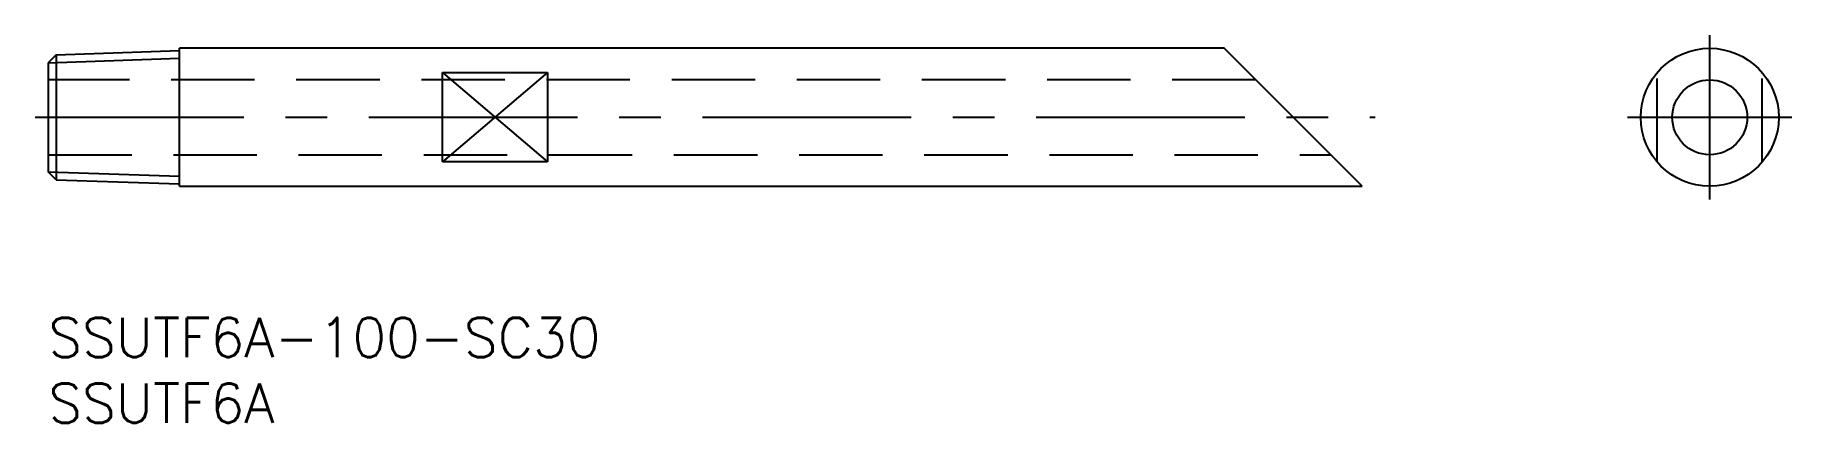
# Model space of a CAD drawing. Extents: x -1 to 133, y -8 to 22.
import ezdxf

# ---------------------------------------------------------------- set-up
doc = ezdxf.new("R2010")
doc.units = 0
doc.header["$LTSCALE"] = 0.5
doc.linetypes.add('CENTER', pattern=[50.8, 31.75, -6.35, 6.35, -6.35])
doc.linetypes.add('DASHED', pattern=[19.05, 12.7, -6.35])
for name, color, linetype in [('MSM_CENTER', 1, 'CENTER'), ('MSM_CONTINUOUS', 7, 'CONTINUOUS'), ('MSM_DASHED', 4, 'DASHED'), ('MSM_NARROW', 5, 'CONTINUOUS'), ('MSM_PART_NUMBER', 7, 'CONTINUOUS')]:
    doc.layers.add(name, color=color, linetype=linetype)
doc.styles.get("Standard").update_dxf_attribs({"font": 'txt.shx', "height": 3, "bigfont": 'bigfont.shx'})

# ---------------------------------------------------------------- blocks, each defined once
blk = doc.blocks.new('*U16')
at = {"layer": 'MSM_PART_NUMBER'}
blk.add_text('SSUTF6A-100-SC30', height=3, dxfattribs=at).set_placement((0, -3))
blk = doc.blocks.new('*U17')
at = {"layer": 'MSM_PART_NUMBER'}
blk.add_text('SSUTF6A', height=3, dxfattribs=at).set_placement((0, -8))

msp = doc.modelspace()

# ---------------------------------------------------------------- linework, layer by layer
at = {"layer": 'MSM_CENTER'}
for p, q in [((126.46, 9), (126.46, 21.5)), ((-1, 15.25), (101, 15.25)), ((120.21, 15.25), (132.71, 15.25))]:
    msp.add_line(p, q, dxfattribs=at)
at = {"layer": 'MSM_CONTINUOUS'}
for p, q in [((0.6, 20), (10, 20.32)), ((89.5, 20.5), (10, 20.5)), ((10, 10), (10, 20.5)), ((100, 10), (89.5, 20.5)), ((0.6, 20), (0, 19.39)), ((0, 19.39), (0, 11.11)), ((0.6, 20), (0.6, 10.5)), ((30, 11.85), (30, 18.65)), ((30, 18.65), (38, 18.65)), ((38, 18.65), (38, 11.85)), ((0.6, 10.5), (0, 11.11)), ((38, 11.85), (30, 11.85)), ((0.6, 10.5), (10, 10.18)), ((10, 10), (100, 10))]:
    msp.add_line(p, q, dxfattribs=at)
for radius in [5.25, 2.85]:
    msp.add_circle((126.46, 15.25), radius, dxfattribs=at)
at = {"layer": 'MSM_DASHED'}
for p, q in [((91.9, 18.1), (0, 18.1)), ((122.46, 11.85), (122.46, 18.65)), ((130.46, 11.85), (130.46, 18.65)), ((0, 12.4), (97.6, 12.4))]:
    msp.add_line(p, q, dxfattribs=at)
at = {"layer": 'MSM_NARROW'}
for p, q in [((0, 19.39), (10, 19.74)), ((30, 18.65), (38, 11.85)), ((38, 18.65), (30, 11.85)), ((0, 11.11), (10, 10.76))]:
    msp.add_line(p, q, dxfattribs=at)

# ---------------------------------------------------------------- block references
at = {"layer": 'MSM_CONTINUOUS'}
for name in ['*U16', '*U17']:
    msp.add_blockref(name, (0, 0), dxfattribs=at)

doc.saveas('drawing.dxf')
